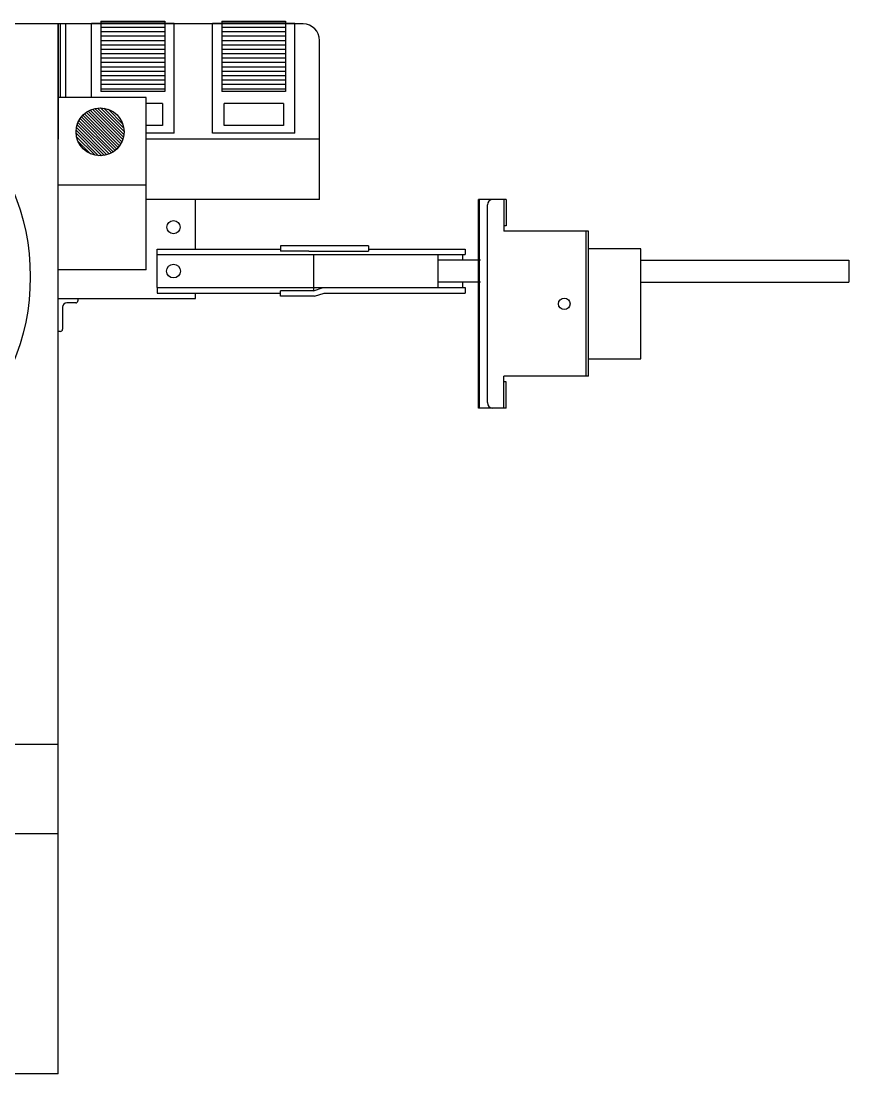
# Model space of a CAD drawing. Header units: inches. Extents: x 3110 to 5380, y 935 to 5515.
# Drawn here: x 4609 to 5312, y 1121 to 2016 of the extents above; entities that cross this region are included whole.
import ezdxf

# ---------------------------------------------------------------- set-up
doc = ezdxf.new("R2010")
doc.units = ezdxf.units.IN
doc.header["$MEASUREMENT"] = 0
doc.layers.add('AM_0', color=7, linetype='Continuous', lineweight=30)
doc.layers.add('AM_8', color=1, linetype='Continuous', lineweight=15)
for name, color, linetype in [('CONTORNO', 7, 'Continuous'), ('LINEAFIN', 4, 'Continuous'), ('TRATTEGG', 4, 'Continuous')]:
    doc.layers.add(name, color=color, linetype=linetype)

# ---------------------------------------------------------------- blocks, each defined once
blk = doc.blocks.new('*X14')
at = {"color": 0}
for p, q in [((1396.7, 828), (1454.7, 828)), ((1396.7, 824), (1454.7, 824)), ((1396.7, 820), (1454.7, 820)), ((1396.7, 816), (1454.7, 816)), ((1396.7, 812), (1454.7, 812)), ((1396.7, 808), (1454.7, 808)), ((1396.7, 804), (1454.7, 804)), ((1396.7, 800), (1454.7, 800)), ((1396.7, 796), (1454.7, 796)), ((1396.7, 792), (1454.7, 792)), ((1396.7, 788), (1454.7, 788)), ((1396.7, 784), (1454.7, 784)), ((1396.7, 780), (1454.7, 780)), ((1396.7, 776), (1454.13, 776)), ((1396.7, 772), (1448.71, 772)), ((1396.7, 768), (1454.7, 768)), ((1448.71, 772), (1454.7, 772)), ((1454.13, 776), (1454.7, 776))]:
    blk.add_line(p, q, dxfattribs=at)

msp = doc.modelspace()

# ---------------------------------------------------------------- hatches: boundary and pattern name
at = {"layer": 'AM_8'}
h = msp.add_hatch(dxfattribs=at)
h.set_pattern_fill('_U', color=256, scale=1.86713, angle=315, style=0, pattern_type=0)
h.set_pattern_definition([(315, (5958.6812, 22911.0395), (1.32026016, 1.32026016), [])])
edge = h.paths.add_edge_path()
edge.add_arc((4675.97047, 1921.38375), 20.35967, 552.74514724, 821.4591559)
edge.add_arc((4675.97047, 1921.38375), 20.35967, 461.4591559, 552.74514724)

# ---------------------------------------------------------------- linework, layer by layer
at = {"layer": 'AM_0'}
for p, q in [((4640.32272, 2013.14431), (4481.29871, 2013.14431)), ((4640.32272, 1120.68034), (4640.32272, 2013.14431)), ((4640.32272, 2013.14431), (4640.32272, 1915.11989)), ((4848.49451, 2013.14431), (4640.32272, 2013.14431)), ((4642.18985, 2013.14431), (4642.18985, 1950.635)), ((4646.84449, 1950.635), (4646.84449, 2013.14431)), ((4862.49798, 1863.77261), (4862.49798, 1999.14084)), ((4715.00791, 1950.635), (4640.32272, 1950.635)), ((4715.00791, 1804.11152), (4715.00791, 1950.635)), ((4862.49798, 1915.11989), (4715.00791, 1915.11989)), ((4715.00791, 1875.95334), (4640.32272, 1875.95334)), ((4862.49798, 1863.77261), (4715.00791, 1863.77261)), ((5312.25977, 1812.42785), (5312.25977, 1793.75656)), ((4640.32272, 1400.72766), (4210.24691, 1400.72766)), ((4640.32272, 1324.69315), (4210.24691, 1324.69315)), ((4640.32272, 1120.68034), (4210.24691, 1120.68034))]:
    msp.add_line(p, q, dxfattribs=at)
for centre, radius in [((4425.28481, 1798.15505), 191.38081), ((4675.97047, 1921.38375), 20.35967), ((5070.38067, 1775.27549), 4.90122)]:
    msp.add_circle(centre, radius, dxfattribs=at)
msp.add_arc((4848.49451, 1999.14084), 14.00347, 0, 90, dxfattribs=at)
at = {"layer": 'CONTORNO'}
for p, q in [((4640.32272, 1779.75308), (4640.32272, 1863.77392)), ((4640.32272, 1779.75308), (4640.32272, 1863.77392)), ((4757.01833, 1863.77392), (4715.00791, 1863.77261)), ((4757.01833, 1863.77392), (4715.00791, 1863.77392)), ((4757.01833, 1821.7635), (4757.01833, 1863.77392)), ((4997.5626, 1686.58682), (4997.5626, 1863.96415)), ((5018.10103, 1863.96415), (4997.5626, 1863.96415)), ((4998.49617, 1686.58682), (4998.49617, 1863.96415)), ((5020.90173, 1863.96415), (5009.69895, 1863.96415)), ((5019.0346, 1863.96415), (5019.0346, 1836.89077)), ((5020.90173, 1863.96415), (5020.90173, 1841.5586)), ((5005.03112, 1691.25464), (5005.03112, 1859.29633)), ((5020.90173, 1841.5586), (5019.0346, 1841.5586)), ((5090.91909, 1836.89077), (5019.0346, 1836.89077)), ((5089.05196, 1713.6602), (5089.05196, 1836.89077)), ((5090.91909, 1713.6602), (5090.91909, 1836.89077)), ((4724.34356, 1789.08873), (4724.34356, 1821.7635)), ((4724.34356, 1821.7635), (4829.41638, 1821.7635)), ((4724.34356, 1817.09568), (4986.05237, 1817.09568)), ((4829.41638, 1824.5642), (4829.41638, 1819.89637)), ((4904.10157, 1824.5642), (4829.41638, 1824.5642)), ((4833.57074, 1819.89637), (4829.41638, 1819.89637)), ((4853.26896, 1819.89637), (4833.57074, 1819.89637)), ((4853.26896, 1819.89637), (4904.10157, 1819.89637)), ((4857.42333, 1817.09568), (4857.42333, 1786.28804)), ((4900.36731, 1817.09568), (4983.45124, 1817.09568)), ((4904.10157, 1824.5642), (4904.10157, 1819.89637)), ((4904.10157, 1821.7635), (4986.05237, 1821.7635)), ((4963.11042, 1789.08873), (4963.11042, 1817.09568)), ((4984.29349, 1812.42785), (4984.29349, 1817.09568)), ((4986.05237, 1821.7635), (4986.05237, 1817.09568)), ((5005.02852, 1728.59724), (5005.02852, 1821.95373)), ((5135.57889, 1821.95373), (5090.91909, 1821.95373)), ((5135.57889, 1728.59724), (5135.57889, 1821.95373)), ((4999.32148, 1812.42785), (4963.11042, 1812.42785)), ((4997.5626, 1812.42785), (4998.49617, 1812.42785)), ((5135.57889, 1812.42785), (5312.25977, 1812.42785)), ((4715.00791, 1804.11152), (4640.32272, 1804.11152)), ((4999.32148, 1793.75656), (4963.11042, 1793.75656)), ((4984.29349, 1789.08873), (4984.29349, 1793.75656)), ((4997.5626, 1793.75656), (4998.49617, 1793.75656)), ((5135.57889, 1793.75656), (5312.25977, 1793.75656)), ((4724.34356, 1789.08873), (4986.05237, 1789.08873)), ((4724.34356, 1789.08873), (4724.34356, 1784.42091)), ((4724.34356, 1784.42091), (4829.41638, 1784.42091)), ((4757.01833, 1779.75308), (4757.01833, 1784.42091)), ((4857.42333, 1786.28804), (4829.41638, 1786.28804)), ((4829.41638, 1781.62021), (4829.41638, 1786.28804)), ((4858.21015, 1781.62021), (4829.41638, 1781.62021)), ((4857.42333, 1786.28804), (4865.49484, 1789.08873)), ((4858.21015, 1781.62021), (4866.28166, 1784.42091)), ((4866.28166, 1784.42091), (4904.10157, 1784.42091)), ((4879.82889, 1789.08873), (4984.29349, 1789.08873)), ((4904.10157, 1784.42091), (4986.05237, 1784.42091)), ((4986.05237, 1789.08873), (4986.05237, 1784.42091)), ((4640.32272, 1779.75308), (4657.12689, 1779.75308)), ((4640.32272, 1779.75308), (4657.12689, 1779.75308)), ((4640.32272, 1751.74613), (4640.32272, 1779.75308)), ((4640.32272, 1751.74613), (4640.32272, 1779.75308)), ((4640.32272, 1751.74613), (4640.32272, 1779.75308)), ((4644.05698, 1772.28456), (4644.05698, 1753.61326)), ((4644.05698, 1772.28456), (4644.05698, 1753.61326)), ((4655.25976, 1776.01882), (4647.79124, 1776.01882)), ((4655.25976, 1776.01882), (4647.79124, 1776.01882)), ((4657.12689, 1779.75308), (4757.01833, 1779.75308)), ((4657.12689, 1779.75308), (4657.12689, 1777.88595)), ((4657.12689, 1779.75308), (4657.12689, 1777.88595)), ((4642.18985, 1751.74613), (4640.32272, 1751.74613)), ((4642.18985, 1751.74613), (4640.32272, 1751.74613)), ((5090.91909, 1728.59724), (5135.57889, 1728.59724)), ((5019.0346, 1686.58682), (5019.0346, 1713.6602)), ((5090.91909, 1713.6602), (5019.0346, 1713.6602)), ((5020.90173, 1708.99238), (5019.0346, 1708.99238)), ((5020.90173, 1686.58682), (5020.90173, 1708.99238)), ((5018.10103, 1686.58682), (4997.5626, 1686.58682)), ((5020.90173, 1686.58682), (5009.69895, 1686.58682))]:
    msp.add_line(p, q, dxfattribs=at)
for centre, radius in [((4738.34703, 1840.4348), 5.60139), ((4738.34703, 1803.0922), 5.83478)]:
    msp.add_circle(centre, radius, dxfattribs=at)
for centre, radius, start, end in [((5009.69895, 1859.29633), 4.66782, 90, 180), ((4647.79124, 1772.28456), 3.73426, 90, 180), ((4647.79124, 1772.28456), 3.73426, 90, 180), ((4655.25976, 1777.88595), 1.86713, 270, 0), ((4655.25976, 1777.88595), 1.86713, 270, 0), ((4642.18985, 1753.61326), 1.86713, 270, 0), ((4642.18985, 1753.61326), 1.86713, 270, 0), ((5009.69895, 1691.25464), 4.66782, 180, 270)]:
    msp.add_arc(centre, radius, start, end, dxfattribs=at)
at = {"layer": 'LINEAFIN'}
for p, q in [((4668.78647, 1950.635), (4668.78647, 2013.69266)), ((4668.78647, 2013.69266), (4676.72177, 2013.69266)), ((4676.72177, 2015.55979), (4676.72177, 1955.81163)), ((4676.72177, 2015.55979), (4730.86854, 2015.55979)), ((4730.86854, 2015.55979), (4730.86854, 1955.81163)), ((4730.86854, 2013.69266), (4738.80384, 2013.69266)), ((4738.80384, 1920.33616), (4738.80384, 2013.69266)), ((4771.4754, 1920.33616), (4771.4754, 2013.69266)), ((4771.4754, 2013.69266), (4779.4107, 2013.69266)), ((4779.4107, 2015.55979), (4779.4107, 1955.81163)), ((4779.4107, 2015.55979), (4833.55747, 2015.55979)), ((4833.55747, 2015.55979), (4833.55747, 1955.81163)), ((4833.55747, 2013.69266), (4841.49277, 2013.69266)), ((4841.49277, 1920.33616), (4841.49277, 2013.69266)), ((4730.86854, 1955.81163), (4676.72177, 1955.81163)), ((4833.55747, 1955.81163), (4779.4107, 1955.81163)), ((4729.00141, 1945.54242), (4715.00791, 1945.54242)), ((4729.00141, 1945.54242), (4729.00141, 1926.87112)), ((4781.27783, 1926.87112), (4781.27783, 1945.54242)), ((4831.69034, 1945.54242), (4781.27783, 1945.54242)), ((4831.69034, 1945.54242), (4831.69034, 1926.87112)), ((4729.00141, 1926.87112), (4715.00791, 1926.87112)), ((4831.69034, 1926.87112), (4781.27783, 1926.87112)), ((4738.80384, 1920.33616), (4715.00791, 1920.33616)), ((4841.49277, 1920.33616), (4771.4754, 1920.33616))]:
    msp.add_line(p, q, dxfattribs=at)

# ---------------------------------------------------------------- block references
at = {"layer": 'TRATTEGG', "xscale": -0.9335649153308623, "yscale": 0.9335649153312886, "zscale": 0.9335649153278334, "rotation": 180}
for p in [(3372.80721, 2731.07164), (3475.49614, 2731.07164)]:
    msp.add_blockref('*X14', p, dxfattribs=at)

doc.saveas('drawing.dxf')
